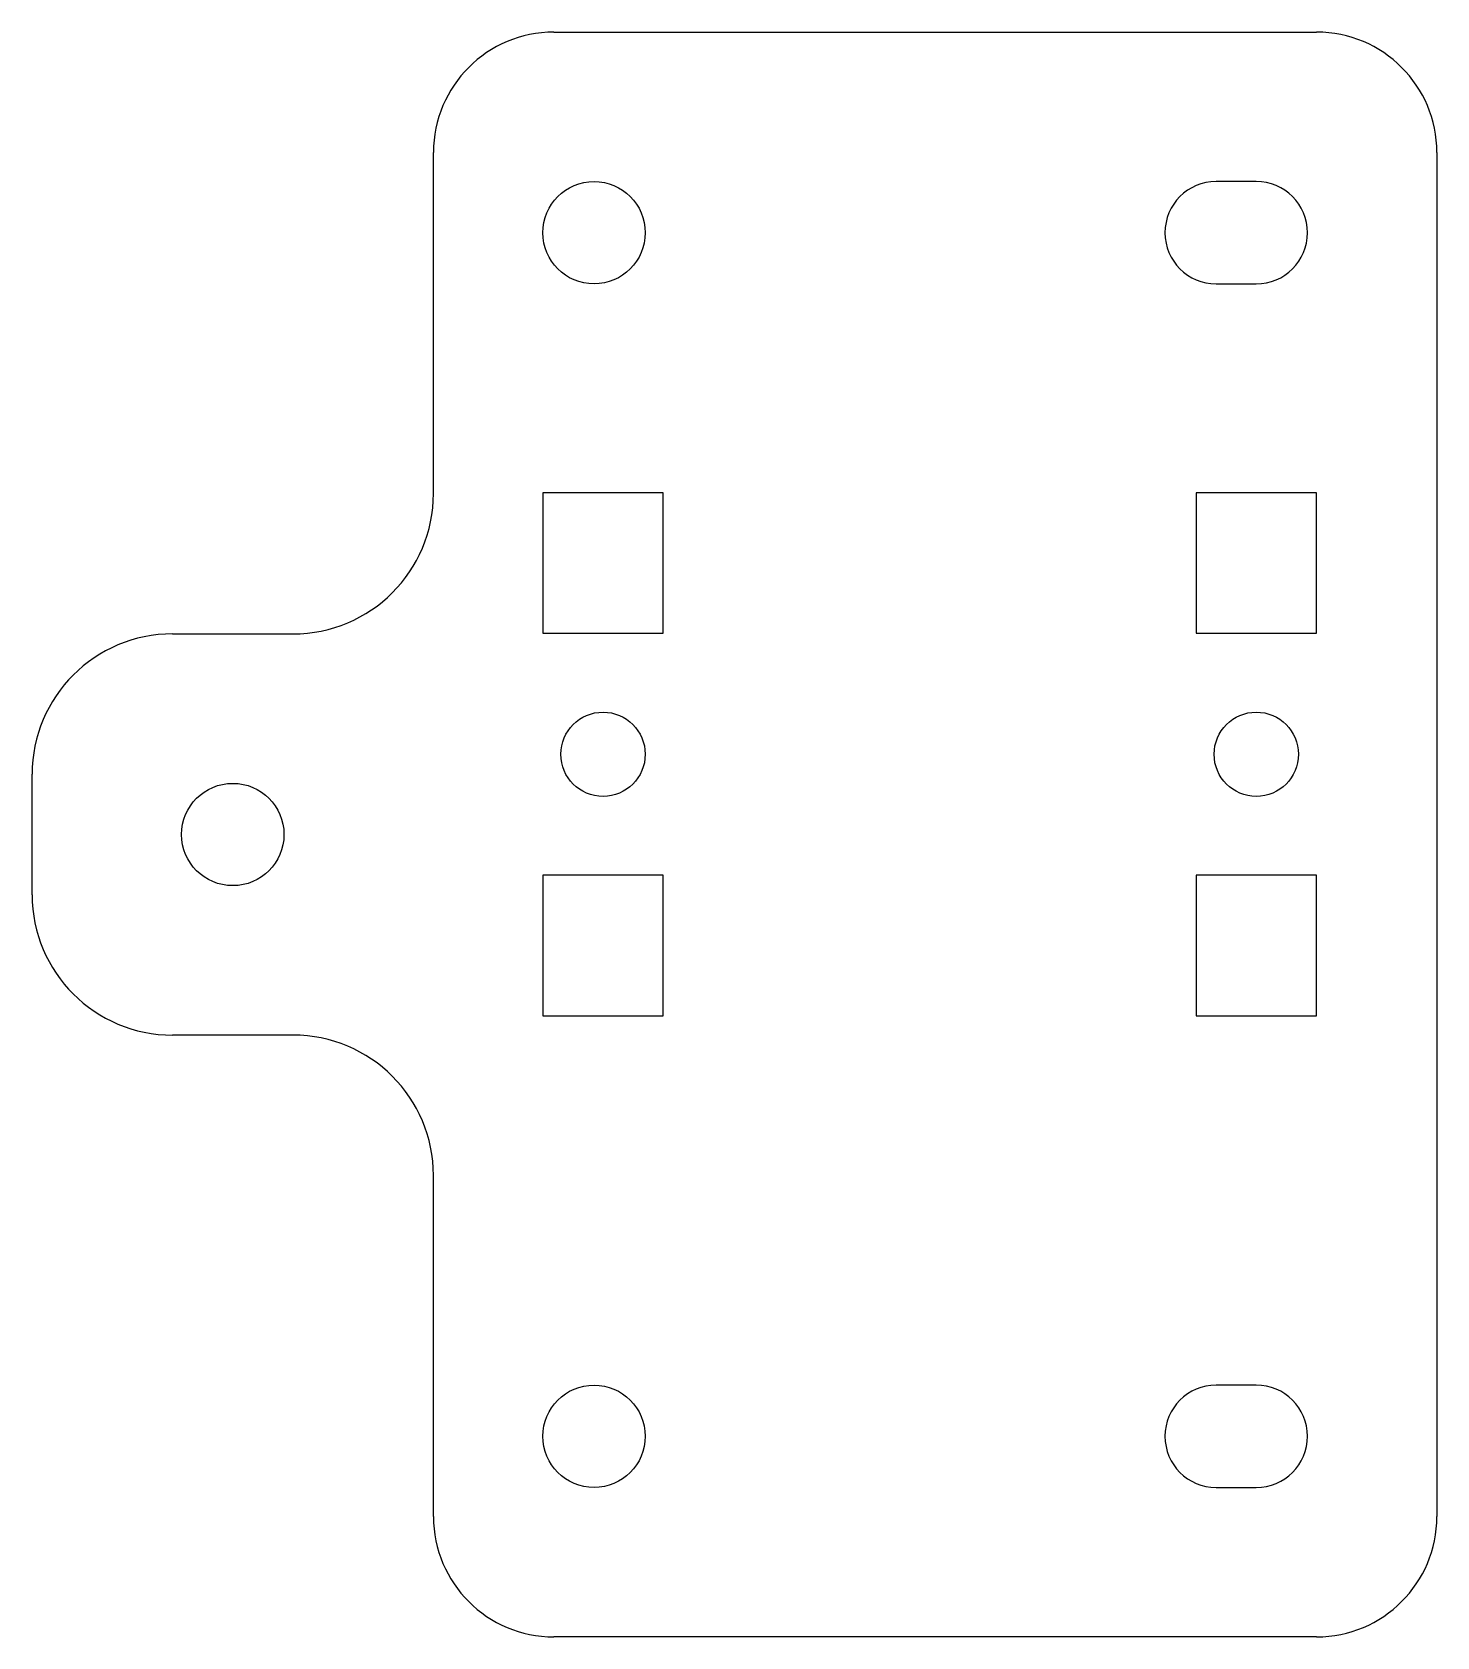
# Model space of a CAD drawing. Header units: millimetres. Extents: x -45 to 25, y -40 to 40.
import ezdxf

# ---------------------------------------------------------------- set-up
doc = ezdxf.new("R2010")
doc.units = ezdxf.units.MM

msp = doc.modelspace()

# ---------------------------------------------------------------- linework, layer by layer
at = {"color": 7, "linetype": 'Continuous', "lineweight": 25}
for p, q in [((-19, 40), (19, 40)), ((-25, 17), (-25, 34)), ((25, 34), (25, -34)), ((16, 32.55), (14, 32.55)), ((14, 27.45), (16, 27.45)), ((-13.55, 17.032), (-19.55, 17.032)), ((-19.55, 17.032), (-19.55, 10.032)), ((-13.55, 10.032), (-13.55, 17.032)), ((19, 17.032), (13, 17.032)), ((13, 17.032), (13, 10.032)), ((19, 10.032), (19, 17.032)), ((-38, 10), (-32, 10)), ((-19.55, 10.032), (-13.55, 10.032)), ((13, 10.032), (19, 10.032)), ((-45, -3), (-45, 3)), ((-19.55, -2.032), (-19.55, -9.032)), ((-13.55, -2.032), (-19.55, -2.032)), ((-13.55, -9.032), (-13.55, -2.032)), ((13, -2.032), (13, -9.032)), ((19, -2.032), (13, -2.032)), ((19, -9.032), (19, -2.032)), ((-19.55, -9.032), (-13.55, -9.032)), ((13, -9.032), (19, -9.032)), ((-32, -10), (-38, -10)), ((-25, -34), (-25, -17)), ((16, -27.45), (14, -27.45)), ((14, -32.55), (16, -32.55)), ((19, -40), (-19, -40))]:
    msp.add_line(p, q, dxfattribs=at)
for centre, radius in [((-17, 30), 2.55), ((-16.55, 4), 2.1), ((16, 4), 2.1), ((-35, 0), 2.55), ((-17, -30), 2.55)]:
    msp.add_circle(centre, radius, dxfattribs=at)
for centre, radius, start, end in [((-19, 34), 6, 90, 180), ((19, 34), 6, 0, 90), ((14, 30), 2.55, 90, 270), ((16, 30), 2.55, 270, 90), ((-32, 17), 7, 270, 0), ((-38, 3), 7, 90, 180), ((-38, -3), 7, 180, 270), ((-32, -17), 7, 0, 90), ((14, -30), 2.55, 90, 270), ((16, -30), 2.55, 270, 90), ((-19, -34), 6, 180, 270), ((19, -34), 6, 270, 0)]:
    msp.add_arc(centre, radius, start, end, dxfattribs=at)

doc.saveas('drawing.dxf')
